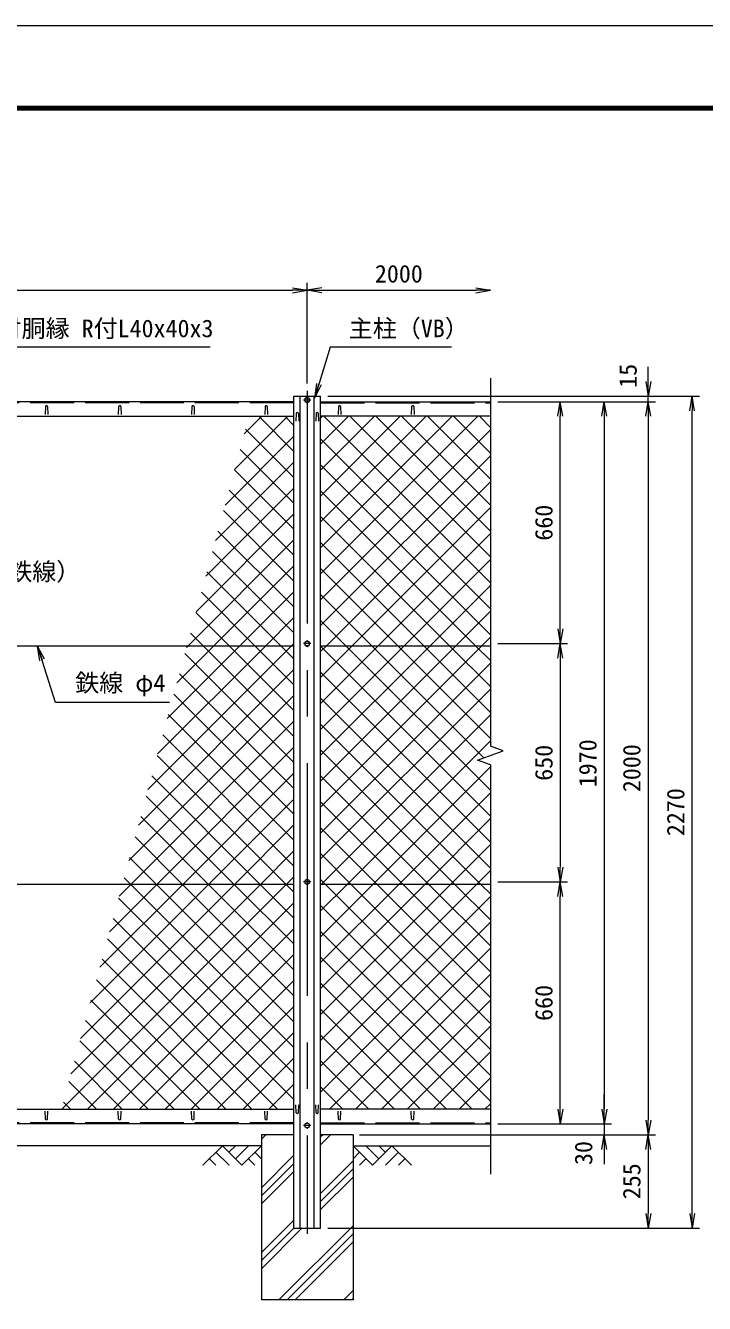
# Model space of a CAD drawing. Units: millimetres, scale not verified. Extents: x -4200 to 4200, y -2970 to 2970.
# Drawn here: x -2154 to -300, y -516 to 2970 of the extents above; entities that cross this region are included whole.
import ezdxf
from ezdxf.enums import TextEntityAlignment as Align

# ---------------------------------------------------------------- set-up
doc = ezdxf.new("R2010")
doc.units = ezdxf.units.MM
doc.header["$LTSCALE"] = 20
doc.linetypes.add('DASHED', pattern=[7.5, 6, -1.5])
doc.linetypes.add('USER1', pattern=[50.8, 31.75, -6.35, 6.35, -6.35])
for name, color, linetype, lineweight in [('0-0_D-STR1', 1, 'Continuous', 18), ('0-1_D-BMK', 2, 'USER1', 13), ('0-2_D-STR-DIM', 7, 'Continuous', 9), ('0-3_D-STR3', 3, 'Continuous', 13), ('0-4_D-BGD', 7, 'Continuous', 9), ('0-5_D-STR4', 7, 'Continuous', 9), ('0-6_0', 7, 'Continuous', 9), ('0-8_D-STR2', 7, 'Continuous', 9), ('0-9_D-DCR-HCH', 7, 'Continuous', 9), ('0-A_D-STR-TXT', 7, 'Continuous', 9), ('0-B_D-TTL', 7, 'Continuous', 9)]:
    doc.layers.add(name, color=color, linetype=linetype, lineweight=lineweight)
doc.styles.add('ＭＳ ゴシック', font='')
doc.styles.get('ＭＳ ゴシック').set_extended_font_data('MS Gothic')

# ---------------------------------------------------------------- blocks, each defined once
blk = doc.blocks.new('_Open')
at = {"layer": '0-6_0'}
blk.add_line((-20, 3.33), (0, 0), dxfattribs=at)
blk.add_lwpolyline([(-20, -3.33), (0, 0), (-20, 0)], dxfattribs=at)

msp = doc.modelspace()

# ---------------------------------------------------------------- linework, layer by layer
at = {"layer": '0-0_D-STR1'}
for p, q in [((-1403.97, -311.02), (-1403.97, 1958.98)), ((-1365.97, -311.02), (-1365.97, 1958.98)), ((-1348.47, -311.02), (-1348.47, 1958.98)), ((-1421.47, 1943.98), (-3352.47, 1943.98)), ((-2099.97, 1930.85), (-2100.72, 1909.35)), ((-2093.97, 1930.85), (-2093.22, 1909.35)), ((-1899.97, 1930.85), (-1900.72, 1909.35)), ((-1893.97, 1930.85), (-1893.22, 1909.35)), ((-1699.97, 1930.85), (-1700.72, 1909.35)), ((-1693.97, 1930.85), (-1693.22, 1909.35)), ((-1499.97, 1930.85), (-1500.72, 1909.35)), ((-1493.97, 1930.85), (-1493.22, 1909.35)), ((-1348.47, 1943.98), (-884.97, 1943.98)), ((-1299.97, 1930.85), (-1300.72, 1909.35)), ((-1293.97, 1930.85), (-1293.22, 1909.35)), ((-1099.97, 1930.85), (-1100.72, 1909.35)), ((-1093.97, 1930.85), (-1093.22, 1909.35)), ((-3352.47, 1903.98), (-1421.47, 1903.98)), ((-1414.97, 1912.36), (-1415.72, 1890.86)), ((-1408.97, 1912.36), (-1408.22, 1890.86)), ((-1360.97, 1912.36), (-1361.72, 1890.86)), ((-1354.97, 1912.36), (-1354.22, 1890.86)), ((-884.97, 1903.98), (-1348.47, 1903.98)), ((-3352.47, 13.98), (-1421.47, 13.98)), ((-2099.97, -12.89), (-2100.72, 8.61)), ((-2093.97, -12.89), (-2093.22, 8.61)), ((-1899.97, -12.89), (-1900.72, 8.61)), ((-1893.97, -12.89), (-1893.22, 8.61)), ((-1699.97, -12.89), (-1700.72, 8.61)), ((-1693.97, -12.89), (-1693.22, 8.61)), ((-1499.97, -12.89), (-1500.72, 8.61)), ((-1493.97, -12.89), (-1493.22, 8.61)), ((-1414.97, 4.31), (-1415.72, 25.81)), ((-1408.97, 4.31), (-1408.22, 25.81)), ((-1360.97, 4.31), (-1361.72, 25.81)), ((-1354.97, 4.31), (-1354.22, 25.81)), ((-884.97, 13.98), (-1348.47, 13.98)), ((-1299.97, -12.89), (-1300.72, 8.61)), ((-1293.97, -12.89), (-1293.22, 8.61)), ((-1099.97, -12.89), (-1100.72, 8.61)), ((-1093.97, -12.89), (-1093.22, 8.61)), ((-1421.47, -26.02), (-3352.47, -26.02)), ((-1348.47, -26.02), (-884.97, -26.02)), ((-1421.47, -311.02), (-1348.47, -311.02))]:
    msp.add_line(p, q, dxfattribs=at)
at = {"layer": '0-0_D-STR1', "linetype": 'DASHED'}
for p, q in [((-1421.47, 1940.98), (-3352.47, 1940.98)), ((-1348.47, 1940.98), (-884.97, 1940.98)), ((-1421.47, -23.02), (-3352.47, -23.02)), ((-1348.47, -23.02), (-884.97, -23.02))]:
    msp.add_line(p, q, dxfattribs=at)
at = {"layer": '0-0_D-STR1'}
msp.add_lwpolyline([(-1421.47, -311.02), (-1421.47, 1958.98), (-1348.47, 1958.98)], dxfattribs=at)
for centre, start, end in [((-2096.97, 1929.6), 22.61986, 157.38014), ((-1896.97, 1929.6), 22.61986, 157.38014), ((-1696.97, 1929.6), 22.61986, 157.38014), ((-1496.97, 1929.6), 22.61986, 157.38014), ((-1296.97, 1929.6), 22.61986, 157.38014), ((-1096.97, 1929.6), 22.61986, 157.38014), ((-1411.97, 1911.11), 22.61986, 157.38014), ((-1357.97, 1911.11), 22.61986, 157.38014), ((-1411.97, 5.56), 202.61986, 337.38014), ((-1357.97, 5.56), 202.61986, 337.38014), ((-2096.97, -11.64), 202.61986, 337.38014), ((-1896.97, -11.64), 202.61986, 337.38014), ((-1696.97, -11.64), 202.61986, 337.38014), ((-1496.97, -11.64), 202.61986, 337.38014), ((-1296.97, -11.64), 202.61986, 337.38014), ((-1096.97, -11.64), 202.61986, 337.38014)]:
    msp.add_arc(centre, 3.25, start, end, dxfattribs=at)
at = {"layer": '0-1_D-BMK'}
for p, q in [((-1384.97, 1973.98), (-1384.97, -326.02)), ((-1374.97, 1948.48), (-1394.97, 1948.48)), ((-1374.97, 1283.98), (-1394.97, 1283.98)), ((-1374.97, 633.98), (-1394.97, 633.98)), ((-1374.97, -30.52), (-1394.97, -30.52))]:
    msp.add_line(p, q, dxfattribs=at)
at = {"layer": '0-2_D-STR-DIM'}
for p, q in [((-1384.97, 1993.98), (-1384.97, 2267.76)), ((-1384.97, 1993.98), (-1384.97, 2267.76)), ((-3344.97, 2247.76), (-1424.97, 2247.76)), ((-1344.97, 2247.76), (-924.97, 2247.76)), ((-453.93, 1998.98), (-453.93, 2038.98)), ((-884.97, 2008.43), (-884.97, 1004.63)), ((-1328.47, 1958.98), (-433.93, 1958.98)), ((-1328.47, 1958.98), (-313.93, 1958.98)), ((-453.93, 1943.98), (-453.93, 1958.98)), ((-864.97, 1943.98), (-673.93, 1943.98)), ((-864.97, 1943.98), (-553.93, 1943.98)), ((-864.97, 1943.98), (-433.93, 1943.98)), ((-864.97, 1943.98), (-433.93, 1943.98)), ((-333.93, -271.02), (-333.93, 1918.98)), ((-693.93, 1323.98), (-693.93, 1903.98)), ((-573.93, 1903.98), (-573.93, 13.98)), ((-453.93, 1903.98), (-453.93, -16.02)), ((-453.93, 1903.98), (-453.93, 1863.98)), ((-864.97, 1283.98), (-673.93, 1283.98)), ((-864.97, 1283.98), (-673.93, 1283.98)), ((-693.93, 1243.98), (-693.93, 673.98)), ((-920.21, 966.15), (-849.74, 991.81)), ((-849.74, 991.81), (-884.97, 1004.63)), ((-884.97, 953.33), (-920.21, 966.15)), ((-884.97, 953.33), (-884.97, -163.33)), ((-864.97, 633.98), (-673.93, 633.98)), ((-864.97, 633.98), (-673.93, 633.98)), ((-693.93, 13.98), (-693.93, 593.98)), ((-573.93, 13.98), (-573.93, 53.98)), ((-864.97, -26.02), (-673.93, -26.02)), ((-864.97, -26.02), (-553.93, -26.02)), ((-864.97, -26.02), (-553.93, -26.02)), ((-573.93, -26.02), (-573.93, -56.02)), ((-1242.2, -56.02), (-433.93, -56.02)), ((-1239.97, -56.02), (-553.93, -56.02)), ((-1239.97, -56.02), (-433.93, -56.02)), ((-573.93, -96.02), (-573.93, -136.02)), ((-453.93, -96.02), (-453.93, -271.02)), ((-1328.47, -311.02), (-433.93, -311.02)), ((-1328.47, -311.02), (-313.93, -311.02))]:
    msp.add_line(p, q, dxfattribs=at)
at = {"layer": '0-3_D-STR3'}
for p, q in [((-1384.97, 1955.99), (-1391.47, 1952.23)), ((-1391.47, 1952.23), (-1391.47, 1944.73)), ((-1378.47, 1952.23), (-1384.97, 1955.99)), ((-1378.47, 1944.73), (-1378.47, 1952.23)), ((-1391.47, 1944.73), (-1384.97, 1940.97)), ((-1384.97, 1940.97), (-1378.47, 1944.73)), ((-1421.47, 1277.23), (-3352.47, 1277.23)), ((-884.97, 1277.23), (-1348.47, 1277.23)), ((-1384.97, 641.49), (-1391.47, 637.73)), ((-1391.47, 637.73), (-1391.47, 630.23)), ((-1391.47, 630.23), (-1384.97, 626.47)), ((-1378.47, 637.73), (-1384.97, 641.49)), ((-1384.97, 626.47), (-1378.47, 630.23)), ((-1378.47, 630.23), (-1378.47, 637.73)), ((-1421.47, 627.23), (-3352.47, 627.23)), ((-884.97, 627.23), (-1348.47, 627.23)), ((-1384.97, -23.01), (-1391.47, -26.77)), ((-1391.47, -26.77), (-1391.47, -34.27)), ((-1391.47, -34.27), (-1384.97, -38.03)), ((-1378.47, -26.77), (-1384.97, -23.01)), ((-1384.97, -38.03), (-1378.47, -34.27)), ((-1378.47, -34.27), (-1378.47, -26.77))]:
    msp.add_line(p, q, dxfattribs=at)
msp.add_lwpolyline([(-1378.47, 1287.73), (-1384.97, 1291.49), (-1391.47, 1287.73), (-1391.47, 1280.23), (-1384.97, 1276.47), (-1378.47, 1280.23)], close=True, dxfattribs=at)
for centre in [(-1384.97, 1948.48), (-1384.97, 1283.98), (-1384.97, 633.98), (-1384.97, -30.52)]:
    msp.add_circle(centre, 6.25, dxfattribs=at)
at = {"layer": '0-4_D-BGD'}
for p, q in [((-1509.97, -86.02), (-3259.97, -86.02)), ((-1259.97, -86.02), (-884.97, -86.02))]:
    msp.add_line(p, q, dxfattribs=at)
at = {"layer": '0-5_D-STR4'}
for p, q in [((-1509.97, -56.02), (-1509.97, -506.02)), ((-1421.47, -56.02), (-1509.97, -56.02)), ((-1259.97, -56.02), (-1348.47, -56.02)), ((-1259.97, -56.02), (-1259.97, -506.02)), ((-1259.97, -506.02), (-1509.97, -506.02))]:
    msp.add_line(p, q, dxfattribs=at)
at = {"layer": '0-8_D-STR2'}
for p, q in [((-1583.08, 1758.95), (-1438.05, 1903.98)), ((-1556.79, 1855.95), (-1508.76, 1903.98)), ((-1421.47, 1808.23), (-1517.23, 1903.98)), ((-1421.47, 1878.94), (-1446.52, 1903.98)), ((-1348.47, 1898.62), (-1343.11, 1903.98)), ((-1348.47, 1827.91), (-1272.4, 1903.98)), ((-1348.47, 1757.2), (-1201.69, 1903.98)), ((-1348.47, 1686.49), (-1130.98, 1903.98)), ((-1348.47, 1615.78), (-1060.27, 1903.98)), ((-1348.47, 1545.07), (-989.56, 1903.98)), ((-1348.47, 1474.35), (-918.85, 1903.98)), ((-884.97, 1449.63), (-1339.32, 1903.98)), ((-884.97, 1520.34), (-1268.61, 1903.98)), ((-884.97, 1591.05), (-1197.9, 1903.98)), ((-884.97, 1661.76), (-1127.19, 1903.98)), ((-884.97, 1732.48), (-1056.48, 1903.98)), ((-884.97, 1803.19), (-985.77, 1903.98)), ((-884.97, 1873.9), (-915.06, 1903.98)), ((-1609.37, 1661.95), (-1421.47, 1849.85)), ((-1421.47, 1737.52), (-1553.19, 1869.24)), ((-1348.47, 1403.64), (-884.97, 1867.14)), ((-1421.47, 1666.81), (-1568.27, 1813.6)), ((-884.97, 1378.92), (-1348.47, 1842.42)), ((-1635.66, 1564.95), (-1421.47, 1779.14)), ((-1348.47, 1332.93), (-884.97, 1796.43)), ((-1421.47, 1596.1), (-1583.35, 1757.97)), ((-884.97, 1308.21), (-1348.47, 1771.71)), ((-1661.95, 1467.95), (-1421.47, 1708.42)), ((-1333.47, 1277.23), (-884.97, 1725.72)), ((-1421.47, 1525.39), (-1598.43, 1702.34)), ((-924.7, 1277.23), (-1348.47, 1701)), ((-1421.47, 1454.67), (-1613.5, 1646.7)), ((-1262.76, 1277.23), (-884.97, 1655.01)), ((-1688.24, 1370.95), (-1421.47, 1637.71)), ((-995.41, 1277.23), (-1348.47, 1630.29)), ((-1421.47, 1383.96), (-1628.58, 1591.07)), ((-1192.05, 1277.23), (-884.97, 1584.3)), ((-1711.25, 1277.23), (-1421.47, 1567)), ((-1421.47, 1313.25), (-1643.66, 1535.44)), ((-1066.12, 1277.23), (-1348.47, 1559.58)), ((-1121.34, 1277.23), (-884.97, 1513.59)), ((-1456.16, 1277.23), (-1658.74, 1479.8)), ((-1640.54, 1277.23), (-1421.47, 1496.29)), ((-1050.63, 1277.23), (-884.97, 1442.88)), ((-1526.87, 1277.23), (-1673.81, 1424.17)), ((-1569.83, 1277.23), (-1421.47, 1425.58)), ((-1597.58, 1277.23), (-1688.89, 1368.54)), ((-979.91, 1277.23), (-884.97, 1372.17)), ((-1499.12, 1277.23), (-1421.47, 1354.87)), ((-1668.29, 1277.23), (-1703.97, 1312.91)), ((-909.2, 1277.23), (-884.97, 1301.46)), ((-1819.69, 885.95), (-1428.41, 1277.23)), ((-1793.4, 982.95), (-1499.12, 1277.23)), ((-1767.11, 1079.95), (-1569.83, 1277.23)), ((-1740.82, 1176.95), (-1640.54, 1277.23)), ((-1421.47, 959.7), (-1719.05, 1257.27)), ((-1714.53, 1273.95), (-1711.25, 1277.23)), ((-1421.47, 1030.41), (-1668.29, 1277.23)), ((-1421.47, 1101.12), (-1597.58, 1277.23)), ((-1421.47, 1171.83), (-1526.87, 1277.23)), ((-1421.47, 1242.54), (-1456.16, 1277.23)), ((-1428.41, 1277.23), (-1421.47, 1284.16)), ((-1348.47, 1262.22), (-1333.47, 1277.23)), ((-1348.47, 1191.51), (-1262.76, 1277.23)), ((-1348.47, 1120.8), (-1192.05, 1277.23)), ((-1348.47, 1050.09), (-1121.34, 1277.23)), ((-1348.47, 979.38), (-1050.63, 1277.23)), ((-1348.47, 908.67), (-979.91, 1277.23)), ((-1348.47, 837.96), (-909.2, 1277.23)), ((-884.97, 813.24), (-1348.47, 1276.74)), ((-884.97, 1096.08), (-1066.12, 1277.23)), ((-884.97, 1166.79), (-995.41, 1277.23)), ((-884.97, 1237.5), (-924.7, 1277.23)), ((-1348.47, 767.25), (-884.97, 1230.75)), ((-1845.97, 788.95), (-1421.47, 1213.45)), ((-1421.47, 888.99), (-1734.13, 1201.64)), ((-884.97, 742.53), (-1348.47, 1206.03)), ((-1348.47, 696.54), (-884.97, 1160.04)), ((-1872.26, 691.95), (-1421.47, 1142.74)), ((-1421.47, 818.28), (-1749.2, 1146.01)), ((-884.97, 671.82), (-1348.47, 1135.32)), ((-1421.47, 747.57), (-1764.28, 1090.37)), ((-1347.07, 627.23), (-884.97, 1089.33)), ((-1866.27, 627.23), (-1421.47, 1072.03)), ((-911.1, 627.23), (-1348.47, 1064.6)), ((-1421.47, 676.86), (-1779.36, 1034.74)), ((-1276.36, 627.23), (-884.97, 1018.62)), ((-1795.56, 627.23), (-1421.47, 1001.32)), ((-1442.56, 627.23), (-1794.44, 979.11)), ((-981.81, 627.23), (-1348.47, 993.89)), ((-850.96, 991.36), (-852.37, 992.76)), ((-1205.65, 627.23), (-884.97, 947.91)), ((-1513.27, 627.23), (-1809.51, 923.48)), ((-1724.85, 627.23), (-1421.47, 930.61)), ((-1052.52, 627.23), (-1348.47, 923.18)), ((-1134.94, 627.23), (-884.97, 877.19)), ((-1583.98, 627.23), (-1824.59, 867.84)), ((-1654.14, 627.23), (-1421.47, 859.9)), ((-1123.23, 627.23), (-1348.47, 852.47)), ((-1654.69, 627.23), (-1839.67, 812.21)), ((-1064.23, 627.23), (-884.97, 806.48)), ((-1583.43, 627.23), (-1421.47, 789.19)), ((-1193.94, 627.23), (-1348.47, 781.76)), ((-1725.4, 627.23), (-1854.75, 756.58)), ((-993.52, 627.23), (-884.97, 735.77)), ((-1796.11, 627.23), (-1869.83, 700.94)), ((-1512.72, 627.23), (-1421.47, 718.47)), ((-1264.65, 627.23), (-1348.47, 711.05)), ((-922.81, 627.23), (-884.97, 665.06)), ((-1866.82, 627.23), (-1884.9, 645.31)), ((-1335.36, 627.23), (-1348.47, 640.34)), ((-2030, 109.95), (-1512.72, 627.23)), ((-2003.71, 206.95), (-1583.43, 627.23)), ((-1977.42, 303.95), (-1654.14, 627.23)), ((-1951.13, 400.95), (-1724.85, 627.23)), ((-1924.84, 497.95), (-1795.56, 627.23)), ((-1898.55, 594.95), (-1866.27, 627.23)), ((-1421.47, 181.88), (-1866.82, 627.23)), ((-1421.47, 252.59), (-1796.11, 627.23)), ((-1421.47, 323.3), (-1725.4, 627.23)), ((-1421.47, 394.01), (-1654.69, 627.23)), ((-1421.47, 464.72), (-1583.98, 627.23)), ((-1421.47, 535.44), (-1513.27, 627.23)), ((-1421.47, 606.15), (-1442.56, 627.23)), ((-1348.47, 625.83), (-1347.07, 627.23)), ((-1348.47, 555.12), (-1276.36, 627.23)), ((-1348.47, 484.41), (-1205.65, 627.23)), ((-1348.47, 413.69), (-1134.94, 627.23)), ((-1348.47, 342.98), (-1064.23, 627.23)), ((-1348.47, 272.27), (-993.52, 627.23)), ((-1348.47, 201.56), (-922.81, 627.23)), ((-1348.47, 130.85), (-884.97, 594.35)), ((-884.97, 176.84), (-1335.36, 627.23)), ((-884.97, 247.55), (-1264.65, 627.23)), ((-884.97, 318.26), (-1193.94, 627.23)), ((-884.97, 388.97), (-1123.23, 627.23)), ((-884.97, 459.68), (-1052.52, 627.23)), ((-884.97, 530.39), (-981.81, 627.23)), ((-884.97, 601.1), (-911.1, 627.23)), ((-1984.55, 13.98), (-1421.47, 577.05)), ((-1421.47, 111.17), (-1899.98, 589.68)), ((-884.97, 106.13), (-1348.47, 569.63)), ((-1421.47, 40.46), (-1915.06, 534.05)), ((-1348.47, 60.14), (-884.97, 523.64)), ((-1913.84, 13.98), (-1421.47, 506.34)), ((-884.97, 35.42), (-1348.47, 498.92)), ((-1465.7, 13.98), (-1930.14, 478.41)), ((-1536.41, 13.98), (-1945.21, 422.78)), ((-1843.13, 13.98), (-1421.47, 435.63)), ((-934.25, 13.98), (-1348.47, 428.21)), ((-1323.93, 13.98), (-884.97, 452.93)), ((-1607.13, 13.98), (-1960.29, 367.15)), ((-1772.42, 13.98), (-1421.47, 364.92)), ((-1004.96, 13.98), (-1348.47, 357.5)), ((-1253.21, 13.98), (-884.97, 382.22)), ((-1677.84, 13.98), (-1975.37, 311.51)), ((-1701.71, 13.98), (-1421.47, 294.21)), ((-1075.67, 13.98), (-1348.47, 286.79)), ((-1182.5, 13.98), (-884.97, 311.51)), ((-1748.55, 13.98), (-1990.45, 255.88)), ((-1631, 13.98), (-1421.47, 223.5)), ((-1146.38, 13.98), (-1348.47, 216.08)), ((-1111.79, 13.98), (-884.97, 240.8)), ((-1819.26, 13.98), (-2005.53, 200.25)), ((-1889.97, 13.98), (-2020.6, 144.61)), ((-1560.28, 13.98), (-1421.47, 152.79)), ((-1217.09, 13.98), (-1348.47, 145.37)), ((-1041.08, 13.98), (-884.97, 170.09)), ((-1960.68, 13.98), (-2035.68, 88.98)), ((-1489.57, 13.98), (-1421.47, 82.08)), ((-1287.8, 13.98), (-1348.47, 74.66)), ((-970.37, 13.98), (-884.97, 99.38)), ((-2031.39, 13.98), (-2050.76, 33.35)), ((-899.66, 13.98), (-884.97, 28.67))]:
    msp.add_line(p, q, dxfattribs=at)
for points in [[(-884.97, 1025.37), (-1136.84, 1277.23), (-1348.47, 1488.87)], [(-902.81, 972.49), (-1207.55, 1277.23), (-1348.47, 1418.16)], [(-884.97, 883.95), (-1278.26, 1277.23), (-1348.47, 1347.45)], [(-2055.26, 13.98), (-1442.01, 627.23), (-1421.47, 647.76)]]:
    msp.add_lwpolyline(points, dxfattribs=at)
at = {"layer": '0-9_D-DCR-HCH'}
for p, q in [((-1509.97, -67.81), (-1498.19, -56.02)), ((-1348.47, -83.08), (-1321.41, -56.02)), ((-1348.47, -60.98), (-1343.51, -56.02)), ((-1616.4, -86.02), (-1669.61, -139.23)), ((-1634.14, -103.76), (-1598.5, -139.23)), ((-1616.4, -86.02), (-1563.19, -139.23)), ((-1598.66, -103.76), (-1580.92, -86.02)), ((-1580.92, -121.5), (-1545.45, -86.02)), ((-1563.19, -139.23), (-1509.97, -86.02)), ((-1527.71, -103.76), (-1509.97, -121.41)), ((-1206.76, -139.23), (-1259.97, -86.02)), ((-1242.24, -103.76), (-1259.97, -121.41)), ((-1189.03, -121.5), (-1224.5, -86.02)), ((-1153.55, -86.02), (-1206.76, -139.23)), ((-1171.2, -103.85), (-1189.03, -86.02)), ((-1135.81, -103.76), (-1171.45, -139.23)), ((-1153.55, -86.02), (-1100.34, -139.23)), ((-1651.87, -121.5), (-1634.05, -139.23)), ((-1545.45, -121.5), (-1527.63, -139.23)), ((-1509.97, -200.39), (-1421.47, -111.89)), ((-1509.97, -222.48), (-1421.47, -133.98)), ((-1348.47, -215.66), (-1259.97, -127.16)), ((-1224.5, -121.5), (-1242.32, -139.23)), ((-1118.08, -121.5), (-1135.89, -139.23)), ((-1509.97, -244.58), (-1421.47, -156.08)), ((-1348.47, -237.76), (-1259.97, -149.26)), ((-1348.47, -259.86), (-1259.97, -171.36)), ((-1509.97, -377.16), (-1421.47, -288.66)), ((-1509.97, -399.26), (-1421.47, -310.76)), ((-1509.97, -421.36), (-1399.64, -311.02)), ((-1462.05, -506.02), (-1259.97, -303.94)), ((-1439.96, -506.02), (-1259.97, -326.04)), ((-1417.86, -506.02), (-1259.97, -348.14)), ((-1285.28, -506.02), (-1259.97, -480.72)), ((-1263.18, -506.02), (-1259.97, -502.81))]:
    msp.add_line(p, q, dxfattribs=at)
at = {"layer": '0-A_D-STR-TXT'}
for points in [[(-1650.07, 2092.85), (-2347.95, 2092.85), (-2393.31, 1945.89)], [(-991.26, 2092.86), (-1322.64, 2092.86), (-1364.33, 1955.2)], [(-1760.92, 1123.6), (-2072.25, 1123.6), (-2120.34, 1275.32)]]:
    msp.add_lwpolyline(points, dxfattribs=at)
at = {"layer": '0-B_D-TTL', "color": 2, "lineweight": 18}
msp.add_lwpolyline([(-4200, 2970), (4200, 2970), (4200, -2970), (-4200, -2970)], close=True, dxfattribs=at)
at = {"layer": '0-B_D-TTL'}
for points in [[(-3930, 2750), (3930, 2750), (3930, -2750), (-3930, -2750)], [(-3927.5, 2747.5), (3927.5, 2747.5), (3927.5, -2747.5), (-3927.5, -2747.5)], [(-3925, 2745), (3925, 2745), (3925, -2745), (-3925, -2745)], [(-3922.5, 2742.5), (3922.5, 2742.5), (3922.5, -2742.5), (-3922.5, -2742.5)], [(-3920, 2740), (3920, 2740), (3920, -2740), (-3920, -2740)]]:
    msp.add_lwpolyline(points, close=True, dxfattribs=at)

# ---------------------------------------------------------------- block references
at = {"layer": '0-2_D-STR-DIM', "xscale": 2, "yscale": 2}
for p in [(-1384.97, 2247.76), (-884.97, 2247.76)]:
    msp.add_blockref('_Open', p, dxfattribs=at)
for p, rotation in [((-1384.97, 2247.76), 180), ((-453.93, 1958.98), 270), ((-333.93, 1958.98), 90), ((-693.93, 1943.98), 90), ((-573.93, 1943.98), 90), ((-453.93, 1943.98), 90), ((-453.93, 1943.98), 90), ((-693.93, 1283.98), 270), ((-693.93, 1283.98), 90), ((-693.93, 633.98), 270), ((-693.93, 633.98), 90), ((-693.93, -26.02), 270), ((-573.93, -26.02), 270), ((-573.93, -26.02), 270), ((-453.93, -56.02), 270), ((-573.93, -56.02), 90), ((-453.93, -56.02), 90), ((-453.93, -311.02), 270), ((-333.93, -311.02), 270)]:
    msp.add_blockref('_Open', p, dxfattribs=dict(at, rotation=rotation))
at = {"layer": '0-A_D-STR-TXT', "xscale": 2, "yscale": 2}
for p, rotation in [((-1364.91, 1953.28), 253.14944), ((-2120.95, 1277.23), 107.58773)]:
    msp.add_blockref('_Open', p, dxfattribs=dict(at, rotation=rotation))

# ---------------------------------------------------------------- texts
at = {"layer": '0-2_D-STR-DIM', "style": 'ＭＳ ゴシック'}
msp.add_text('2000', height=48.09, dxfattribs=at).set_placement((-1200.22, 2254.51), align=Align.BOTTOM_LEFT)
for s, p in [('15', (-470.87, 1981.82)), ('660', (-700.68, 1564.73)), ('1970', (-580.68, 892.08)), ('650', (-700.68, 909.73)), ('2000', (-460.68, 878.73)), ('2270', (-340.68, 758.73)), ('660', (-700.68, 254.73)), ('30', (-592.19, -138.44)), ('255', (-460.68, -231.87))]:
    msp.add_text(s, height=48.09, rotation=90, dxfattribs=at).set_placement(p, align=Align.BOTTOM_LEFT)
at = {"layer": '0-A_D-STR-TXT', "style": 'ＭＳ ゴシック'}
for s, p in [('爪付胴縁 R付L40x40x3', (-2296.01, 2105.43)), ('主柱（VB）', (-1271.72, 2105.44)), ('（再生PET樹脂被覆鉄線）', (-2758.58, 1442.04)), ('鉄線 φ4', (-2018.53, 1138.47))]:
    msp.add_text(s, height=48.09, dxfattribs=at).set_placement(p, align=Align.BOTTOM_LEFT)

doc.saveas('drawing.dxf')
